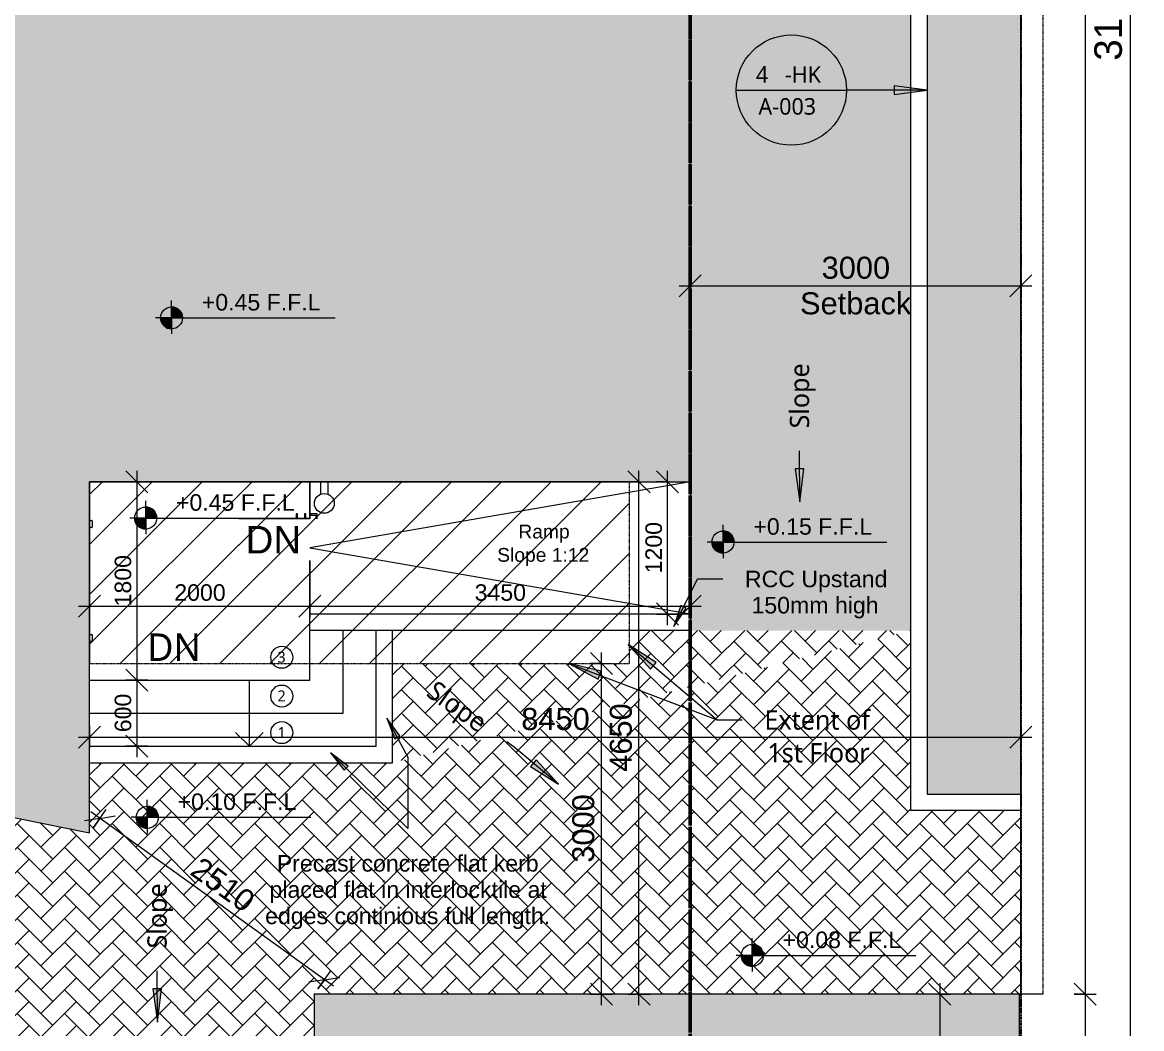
# Model space of a CAD drawing. Header units: millimetres. Extents: x -11775 to 1045055, y -409013 to 338495.
# Drawn here: x -2323 to 7831, y -11991 to -2858 of the extents above; entities that cross this region are included whole.
import ezdxf

# ---------------------------------------------------------------- set-up
doc = ezdxf.new("R2010")
doc.units = ezdxf.units.MM
for name, pattern in [('Dash dot2', [6, 3, -1.5, 0, -1.5]), ('Double dash', [55, 20, -5, 10, -5, 10, -5]), ('Overhead', [3.96875, 2.38125, -1.5875])]:
    doc.linetypes.add(name, pattern=pattern)
for name, color, linetype, lineweight in [('A-ANNO-DIMS', 211, 'Continuous', 9), ('A-ANNO-DIMS-100', 211, 'Continuous', 9), ('A-ANNO-NOTE', 131, 'Continuous', 9), ('A-DETL', 90, 'Continuous', 9), ('A-DETL-GENF', 92, 'Continuous', 9), ('A-DETL-THIN', 151, 'Continuous', 9), ('A-DOOR', 31, 'Continuous', 9), ('A-FLOR', 192, 'Continuous', 9), ('A-FLOR-LEVL', 51, 'Continuous', 9), ('A-FLOR-LEVL-TEXT', 2, 'Continuous', 9), ('A-FLOR-OVHD', 1, 'Overhead', 18), ('A-FLOR-PATT', 8, 'Continuous', 9), ('A-WALL', 113, 'Continuous', 9), ('C-PROP-LINE', 91, 'Double dash', 25), ('E-LITE-EQPM', 33, 'Continuous', 9), ('G-ANNO-TEXT', 231, 'Continuous', 9), ('G-IMPT', 8, 'Continuous', 9), ('S-STRS', 31, 'Continuous', 9), ('S-STRS-ANNO', 31, 'Continuous', 9), ('S-STRS-IDEN', 31, 'Continuous', 9)]:
    doc.layers.add(name, color=color, linetype=linetype, lineweight=lineweight)
doc.styles.add('Arial', font='arial.ttf', dxfattribs={"height": 250})
doc.styles.add('Arial_1', font='arial.ttf', dxfattribs={"height": 150})
doc.styles.add('Arial_2', font='arial.ttf', dxfattribs={"height": 200})
doc.styles.add('Arial_3', font='arial.ttf', dxfattribs={"height": 125})
doc.styles.add('Lucida Sans Unicode', font='l_10646.ttf', dxfattribs={"height": 250})
doc.styles.add('Lucida Sans Unicode_2', font='l_10646.ttf', dxfattribs={"height": 175})
doc.styles.add('Lucida Sans Unicode_3', font='l_10646.ttf', dxfattribs={"height": 150})
doc.styles.add('Lucida Sans Unicode_4', font='l_10646.ttf', dxfattribs={"height": 100})
doc.dimstyles.new('100', dxfattribs={"dimscale": 304.8, "dimtxt": 153.03891, "dimasz": 0.656168, "dimexe": 0.328084, "dimexo": 0.0625, "dimgap": 0.016404, "dimtad": 1, "dimdec": 0, "dimzin": 0, "dimdsep": 46, "dimtxsty": 'Arial_1', "dimblk1": 'OBLIQUE', "dimblk2": 'OBLIQUE', "dimsah": 1, "dimcen": 0.09, "dimdle": 0.328084, "dimazin": 0, "dimtfac": 1, "dimtdec": 4, "dimtix": 1, "dimtmove": 0, "dimatfit": 3, "dimfxl": 0.328084, "dimfxlon": 1, "dimtvp": 1, "dimtolj": 1, "dimtzin": 0, "dimarcsym": 2})
doc.dimstyles.new('Plot-dimension', dxfattribs={"dimscale": 304.8, "dimtxt": 255.06485, "dimasz": 0.656168, "dimexe": 0.328084, "dimexo": 0.0625, "dimgap": 0.016404, "dimtad": 1, "dimlfac": 0.001, "dimrnd": 0.01, "dimzin": 0, "dimdsep": 46, "dimtxsty": 'Arial', "dimblk1": 'OBLIQUE', "dimblk2": 'OBLIQUE', "dimsah": 1, "dimcen": 0.09, "dimdle": 0.328084, "dimazin": 0, "dimtfac": 1, "dimtdec": 4, "dimtix": 1, "dimtmove": 0, "dimatfit": 3, "dimfxl": 0.328084, "dimfxlon": 1, "dimtvp": 1, "dimtolj": 1, "dimtzin": 0, "dimarcsym": 2})
doc.dimstyles.new('Setback-dim', dxfattribs={"dimscale": 304.8, "dimtxt": 204.05188, "dimasz": 0.656168, "dimexe": 0.328084, "dimexo": 0.0625, "dimgap": 0.016404, "dimtad": 1, "dimdec": 0, "dimzin": 0, "dimdsep": 46, "dimtxsty": 'Arial_2', "dimblk1": 'OBLIQUE', "dimblk2": 'OBLIQUE', "dimsah": 1, "dimcen": 0.09, "dimdle": 0.328084, "dimazin": 0, "dimtfac": 1, "dimtdec": 4, "dimtix": 1, "dimtmove": 0, "dimatfit": 3, "dimfxl": 0.328084, "dimfxlon": 1, "dimtvp": 1, "dimtolj": 1, "dimtzin": 0, "dimarcsym": 2})
doc.dimstyles.new('Setingout-dim', dxfattribs={"dimscale": 304.8, "dimtxt": 204.05188, "dimasz": 0.656168, "dimexe": 0.328084, "dimexo": 0.0625, "dimgap": 0.016404, "dimtad": 1, "dimdec": 0, "dimzin": 0, "dimdsep": 46, "dimtxsty": 'Arial_2', "dimblk1": 'OBLIQUE', "dimblk2": 'OBLIQUE', "dimsah": 1, "dimcen": 0.09, "dimdle": 0.328084, "dimazin": 0, "dimtfac": 1, "dimtdec": 4, "dimtix": 1, "dimtmove": 0, "dimatfit": 3, "dimfxl": 0.328084, "dimfxlon": 1, "dimtvp": 1, "dimtolj": 1, "dimtzin": 0, "dimarcsym": 2})
pattern_1 = [(45, (0, 0), (0, 215.5261), [457.2, -152.4]), (135, (107.76, 107.76), (1e-14, 215.5261), [457.2, -152.4])]

# ---------------------------------------------------------------- blocks, each defined once
blk = doc.blocks.new('OUTDOOR WALL MOUNTED LIGHT - tel_dwg-1026400-Settingout Plan')
at = {"layer": 'G-IMPT'}
for p, q in [((381, -7028), (381, -7141)), ((451, -7141), (451, -7028))]:
    blk.add_line(p, q, dxfattribs=at)
blk.add_circle((416, -7224), 90, dxfattribs=at)
blk = doc.blocks.new('OUTDOOR WALL MOUNTED LIGHT - L11 LED OUTDOOR WALL MOUNTED LIGHT IP65_26W-1026409-Settingout Plan')
at = {"layer": 'E-LITE-EQPM'}
for p, q in [((451, -7037), (451, -7037)), ((451, -7037), (451, -7037)), ((160, -7318), (160, -7416)), ((172, -7318), (160, -7318)), ((168, -7416), (179, -7403)), ((172, -7394), (172, -7318)), ((184, -7386), (172, -7394)), ((179, -7403), (197, -7392)), ((197, -7380), (184, -7386)), ((197, -7392), (197, -7380)), ((247, -7318), (235, -7318)), ((235, -7318), (235, -7416)), ((243, -7416), (254, -7403)), ((247, -7394), (247, -7318)), ((259, -7386), (247, -7394)), ((254, -7403), (272, -7392)), ((272, -7380), (259, -7386)), ((272, -7392), (272, -7380)), ((291, -7318), (291, -7330)), ((352, -7318), (291, -7318)), ((291, -7330), (340, -7330)), ((340, -7330), (340, -7416)), ((352, -7416), (352, -7318)), ((160, -7416), (168, -7416)), ((235, -7416), (243, -7416)), ((352, -7416), (340, -7416))]:
    blk.add_line(p, q, dxfattribs=at)
blk.add_blockref('OUTDOOR WALL MOUNTED LIGHT - tel_dwg-1026400-Settingout Plan', (0, 0))
blk = doc.blocks.new('BEL-TD2-external - TD5-1377337-Settingout Plan')
at = {"layer": 'A-DOOR', "lineweight": 18}
for p, q in [((-550, 125), (-550, 145)), ((-545, 150), (-490, 150)), ((-485, 145), (-485, 125)), ((485, 125), (485, 145)), ((490, 150), (545, 150)), ((550, 145), (550, 125))]:
    blk.add_line(p, q, dxfattribs=at)
for centre, start, end in [((-545, 145), 90, 180), ((-490, 145), 0, 90), ((490, 145), 90, 180), ((545, 145), 0, 90)]:
    blk.add_arc(centre, 5, start, end, dxfattribs=at)
at = {"layer": 'A-DOOR'}
for centre, start, end in [((-545, 145), 150, 180), ((-545, 145), 90, 120), ((-490, 145), 60, 90), ((-490, 145), 0, 30), ((490, 145), 150, 180), ((490, 145), 90, 120), ((545, 145), 60, 90), ((545, 145), 0, 30)]:
    blk.add_arc(centre, 5, start, end, dxfattribs=at)
blk = doc.blocks.new('Family - ___-757194-Settingout Plan')
at = {"layer": 'C-PROP-LINE'}
blk.add_line((6736, 12922), (6736, -18078), dxfattribs=at)
blk = doc.blocks.new('125-lvl - BEL-LVL-1026112-Settingout Plan')
at = {"layer": 'A-ANNO-NOTE'}
h = blk.add_hatch(color=256, dxfattribs=at)
edge = h.paths.add_edge_path()
edge.add_line((0, 0), (0, -1))
edge.add_arc((0, 0), 1, 180, 270, ccw=False)
edge.add_line((-1, 0), (0, 0))
h = blk.add_hatch(color=256, dxfattribs=at)
edge = h.paths.add_edge_path()
edge.add_line((0, 0), (0, 1))
edge.add_arc((0, 0), 1, 0, 90, ccw=False)
edge.add_line((1, 0), (0, 0))
for p, q in [((0, 0), (0, 1.58)), ((0, 0), (-1.45, 0)), ((0, 0), (-1, 0)), ((0, 1), (0, 0)), ((0, 0), (2.78, 0)), ((0, 0), (0, -1.46)), ((0, -1), (0, 0)), ((0, 0), (1, 0)), ((2.78, 0), (14.85, 0))]:
    blk.add_line(p, q, dxfattribs=at)
blk.add_circle((0, 0), 1, dxfattribs=at)
for start, end in [(0, 90), (180, 270)]:
    blk.add_arc((0, 0), 1, start, end, dxfattribs=at)
blk = doc.blocks.new('DIMBLOCK9-Settingout Plan')
at = {"layer": 'A-ANNO-DIMS-100', "transparency": 16777216}
for p, q in [((3529, -7028), (3429, -6928)), ((3529, -8328), (3529, -6928)), ((3429, -7028), (3629, -7028)), ((3529, -7028), (3429, -7028)), ((3529, -7028), (3629, -7128)), ((3529, -8228), (3429, -8128)), ((3429, -8228), (3629, -8228)), ((3529, -8228), (3429, -8228)), ((3529, -8228), (3629, -8328))]:
    blk.add_line(p, q, dxfattribs=at)
at = {"layer": 'A-ANNO-DIMS-100', "color": 0, "transparency": 16777216, "insert": (3329, -7859), "char_height": 150, "width": 553.77, "attachment_point": 1, "rotation": 90, "line_spacing_factor": 0.941778, "style": 'Arial_1'}
blk.add_mtext('1200', dxfattribs=at)
blk = doc.blocks.new('_Oblique')
at = {"color": 0, "linetype": 'ByBlock', "lineweight": -2}
blk.add_line((-0.5, -0.5), (0.5, 0.5), dxfattribs=at)
blk = doc.blocks.new('DIMBLOCK10-Settingout Plan')
at = {"layer": 'A-ANNO-DIMS-100', "transparency": 16777216}
for p, q in [((-1714, -8157), (-1614, -8057)), ((-1714, -8057), (-1714, -8257)), ((-1714, -8157), (-1714, -8057)), ((286, -8157), (386, -8057)), ((286, -8057), (286, -8257)), ((286, -8157), (286, -8057)), ((-1814, -8157), (286, -8157)), ((-1714, -8157), (-1814, -8257)), ((286, -8157), (186, -8257))]:
    blk.add_line(p, q, dxfattribs=at)
at = {"layer": 'A-ANNO-DIMS-100', "color": 0, "transparency": 16777216, "insert": (-945, -7958), "char_height": 150, "width": 553.77, "attachment_point": 1, "line_spacing_factor": 0.941778, "style": 'Arial_1'}
blk.add_mtext('2000', dxfattribs=at)
blk = doc.blocks.new('DIMBLOCK11-Settingout Plan')
at = {"layer": 'A-ANNO-DIMS-100', "transparency": 16777216}
for p, q in [((286, -8157), (386, -8057)), ((286, -8057), (286, -8257)), ((286, -8157), (286, -8057)), ((3736, -8157), (3836, -8057)), ((3736, -8057), (3736, -8257)), ((3736, -8157), (3736, -8057)), ((286, -8157), (186, -8257)), ((286, -8157), (3836, -8157)), ((3736, -8157), (3636, -8257))]:
    blk.add_line(p, q, dxfattribs=at)
at = {"layer": 'A-ANNO-DIMS-100', "color": 0, "transparency": 16777216, "insert": (1780, -7958), "char_height": 150, "width": 553.77, "attachment_point": 1, "line_spacing_factor": 0.941778, "style": 'Arial_1'}
blk.add_mtext('3450', dxfattribs=at)
blk = doc.blocks.new('DIMBLOCK14-Settingout Plan')
at = {"layer": 'A-ANNO-DIMS-100', "transparency": 16777216}
for p, q in [((-1286, -7028), (-1386, -6928)), ((-1286, -6928), (-1286, -8828)), ((-1186, -7028), (-1386, -7028)), ((-1286, -7028), (-1186, -7128)), ((-1286, -7028), (-1186, -7028)), ((-1286, -8828), (-1386, -8728)), ((-1186, -8828), (-1386, -8828)), ((-1286, -8828), (-1186, -8928)), ((-1286, -8828), (-1186, -8828))]:
    blk.add_line(p, q, dxfattribs=at)
at = {"layer": 'A-ANNO-DIMS-100', "color": 0, "transparency": 16777216, "insert": (-1486, -8159), "char_height": 150, "width": 553.77, "attachment_point": 1, "rotation": 90, "line_spacing_factor": 0.941778, "style": 'Arial_1'}
blk.add_mtext('1800', dxfattribs=at)
blk = doc.blocks.new('DIMBLOCK15-Settingout Plan')
at = {"layer": 'A-ANNO-DIMS-100', "transparency": 16777216}
for p, q in [((-1286, -8828), (-1386, -8728)), ((-1186, -8828), (-1386, -8828)), ((-1286, -8828), (-1286, -9528)), ((-1286, -8828), (-1186, -8928)), ((-1286, -8828), (-1186, -8828)), ((-1286, -9428), (-1386, -9328)), ((-1186, -9428), (-1386, -9428)), ((-1286, -9428), (-1186, -9528)), ((-1286, -9428), (-1186, -9428))]:
    blk.add_line(p, q, dxfattribs=at)
at = {"layer": 'A-ANNO-DIMS-100', "color": 0, "transparency": 16777216, "insert": (-1486, -9301), "char_height": 150, "width": 415.32, "attachment_point": 1, "rotation": 90, "line_spacing_factor": 0.941778, "style": 'Arial_1'}
blk.add_mtext('600', dxfattribs=at)
blk = doc.blocks.new('SECTION-MARK-SETTING - Name___Area_Vol_Perim-646657-Settingout Plan')
at = {"layer": 'A-ANNO-NOTE'}
blk.add_line((-5, 0), (5, 0), dxfattribs=at)
blk.add_circle((0, 0), 5, dxfattribs=at)
blk = doc.blocks.new('DIMBLOCK24-Settingout Plan')
at = {"layer": 'A-ANNO-DIMS-100', "transparency": 16777216}
for p, q in [((7731, 12922), (7631, 13022)), ((7731, -18178), (7731, 13022)), ((7631, 12922), (7831, 12922)), ((7731, 12922), (7631, 12922)), ((7731, 12922), (7831, 12822)), ((7731, -18078), (7631, -17978)), ((7631, -18078), (7831, -18078)), ((7731, -18078), (7631, -18078)), ((7731, -18078), (7831, -18178))]:
    blk.add_line(p, q, dxfattribs=at)
at = {"layer": 'A-ANNO-DIMS-100', "color": 0, "transparency": 16777216, "insert": (7402, -3206), "char_height": 250, "width": 1506.84, "attachment_point": 1, "rotation": 90, "line_spacing_factor": 0.941778, "style": 'Arial'}
blk.add_mtext('31.00 m', dxfattribs=at)
blk = doc.blocks.new('DIMBLOCK30-Settingout Plan')
at = {"layer": 'A-ANNO-DIMS-100', "transparency": 16777216}
for p, q in [((3736, -5249), (3836, -5149)), ((3736, -5149), (3736, -5349)), ((3736, -5249), (3736, -5149)), ((6736, -5249), (6836, -5149)), ((6736, -5149), (6736, -5349)), ((6736, -5249), (6736, -5149)), ((3636, -5249), (6836, -5249)), ((3736, -5249), (3636, -5349)), ((6736, -5249), (6636, -5349))]:
    blk.add_line(p, q, dxfattribs=at)
at = {"layer": 'A-ANNO-DIMS-100', "color": 0, "transparency": 16777216, "char_height": 200, "attachment_point": 1, "line_spacing_factor": 0.941778, "style": 'Arial_2'}
for s, insert, width in [('3000', (4928, -4985), 738.35), ('Setback', (4732, -5308), 1209.24)]:
    blk.add_mtext(s, dxfattribs=dict(at, insert=insert, width=width))
blk = doc.blocks.new('DIMBLOCK31-Settingout Plan')
at = {"layer": 'A-ANNO-DIMS-100', "transparency": 16777216}
for p, q in [((2930, -8678), (2830, -8578)), ((2930, -11778), (2930, -8578)), ((2830, -8678), (3030, -8678)), ((2930, -8678), (2830, -8678)), ((2930, -8678), (3030, -8778)), ((2930, -11678), (2830, -11578)), ((2830, -11678), (3030, -11678)), ((2930, -11678), (2830, -11678)), ((2930, -11678), (3030, -11778))]:
    blk.add_line(p, q, dxfattribs=at)
at = {"layer": 'A-ANNO-DIMS-100', "color": 0, "transparency": 16777216, "insert": (2665, -10485), "char_height": 200, "width": 738.35, "attachment_point": 1, "rotation": 90, "line_spacing_factor": 0.941778, "style": 'Arial_2'}
blk.add_mtext('3000', dxfattribs=at)
blk = doc.blocks.new('DIMBLOCK32-Settingout Plan')
at = {"layer": 'A-ANNO-DIMS-100', "transparency": 16777216}
for p, q in [((498, -11607), (-1702, -10025)), ((-1679, -10165), (-1563, -10002)), ((-1621, -10084), (-1760, -10106)), ((-1621, -10084), (-1679, -10165)), ((-1621, -10084), (-1481, -10061)), ((358, -11630), (475, -11467)), ((417, -11549), (277, -11571)), ((417, -11549), (358, -11630)), ((417, -11549), (556, -11526))]:
    blk.add_line(p, q, dxfattribs=at)
at = {"layer": 'A-ANNO-DIMS-100', "color": 0, "transparency": 16777216, "insert": (-697, -10422), "char_height": 200, "width": 738.35, "attachment_point": 1, "rotation": 324.2825, "line_spacing_factor": 0.941778, "style": 'Arial_2'}
blk.add_mtext('2510', dxfattribs=at)
blk = doc.blocks.new('DIMBLOCK33-Settingout Plan')
at = {"layer": 'A-ANNO-DIMS-100', "transparency": 16777216}
for p, q in [((5999, -11678), (5899, -11578)), ((5999, -11578), (5999, -18178)), ((6099, -11678), (5899, -11678)), ((5999, -11678), (6099, -11778)), ((5999, -11678), (6099, -11678)), ((5999, -18078), (5899, -17978)), ((6099, -18078), (5899, -18078)), ((5999, -18078), (6099, -18178)), ((5999, -18078), (6099, -18078))]:
    blk.add_line(p, q, dxfattribs=at)
at = {"layer": 'A-ANNO-DIMS-100', "color": 0, "transparency": 16777216, "insert": (5734, -15185), "char_height": 200, "width": 738.35, "attachment_point": 1, "rotation": 90, "line_spacing_factor": 0.941778, "style": 'Arial_2'}
blk.add_mtext('6400', dxfattribs=at)
blk = doc.blocks.new('DIMBLOCK42-Settingout Plan')
at = {"layer": 'A-ANNO-DIMS-100', "transparency": 16777216}
for p, q in [((7319, 12922), (7219, 13022)), ((7319, 13022), (7319, -11678)), ((7219, 12922), (7419, 12922)), ((7319, 12922), (7219, 12922)), ((7319, 12922), (7419, 12822)), ((7319, -11678), (7219, -11578)), ((7219, -11678), (7419, -11678)), ((7319, -11678), (7219, -11678)), ((7319, -11678), (7419, -11778))]:
    blk.add_line(p, q, dxfattribs=at)
at = {"layer": 'A-ANNO-DIMS-100', "color": 0, "transparency": 16777216, "insert": (7055, 238), "char_height": 200, "width": 922.94, "attachment_point": 1, "rotation": 90, "line_spacing_factor": 0.941778, "style": 'Arial_2'}
blk.add_mtext('24600', dxfattribs=at)
blk = doc.blocks.new('DIMBLOCK43-Settingout Plan')
at = {"layer": 'A-ANNO-DIMS-100', "transparency": 16777216}
for p, q in [((7319, -11678), (7219, -11578)), ((7219, -11678), (7419, -11678)), ((7319, -11678), (7219, -11678)), ((7319, -11678), (7319, -18178)), ((7319, -11678), (7419, -11778)), ((7319, -18078), (7219, -17978)), ((7219, -18078), (7419, -18078)), ((7319, -18078), (7219, -18078)), ((7319, -18078), (7419, -18178))]:
    blk.add_line(p, q, dxfattribs=at)
at = {"layer": 'A-ANNO-DIMS-100', "color": 0, "transparency": 16777216, "insert": (7055, -15185), "char_height": 200, "width": 738.35, "attachment_point": 1, "rotation": 90, "line_spacing_factor": 0.941778, "style": 'Arial_2'}
blk.add_mtext('6400', dxfattribs=at)
blk = doc.blocks.new('DIMBLOCK47-Settingout Plan')
at = {"layer": 'A-ANNO-DIMS-100', "transparency": 16777216}
for p, q in [((-1714, -9346), (-1614, -9246)), ((-1714, -9246), (-1714, -9446)), ((-1714, -9346), (-1714, -9246)), ((6736, -9346), (6836, -9246)), ((6736, -9246), (6736, -9446)), ((6736, -9346), (6736, -9246)), ((-1814, -9346), (6836, -9346)), ((-1714, -9346), (-1814, -9446)), ((6736, -9346), (6636, -9446))]:
    blk.add_line(p, q, dxfattribs=at)
at = {"layer": 'A-ANNO-DIMS-100', "color": 0, "transparency": 16777216, "insert": (2203, -9081), "char_height": 200, "width": 738.35, "attachment_point": 1, "line_spacing_factor": 0.941778, "style": 'Arial_2'}
blk.add_mtext('8450', dxfattribs=at)
blk = doc.blocks.new('DIMBLOCK48-Settingout Plan')
at = {"layer": 'A-ANNO-DIMS-100', "transparency": 16777216}
for p, q in [((3271, -7028), (3171, -6928)), ((3271, -11778), (3271, -6928)), ((3171, -7028), (3371, -7028)), ((3271, -7028), (3171, -7028)), ((3271, -7028), (3371, -7128)), ((3271, -11678), (3171, -11578)), ((3171, -11678), (3371, -11678)), ((3271, -11678), (3171, -11678)), ((3271, -11678), (3371, -11778))]:
    blk.add_line(p, q, dxfattribs=at)
at = {"layer": 'A-ANNO-DIMS-100', "color": 0, "transparency": 16777216, "insert": (3006, -9660), "char_height": 200, "width": 738.35, "attachment_point": 1, "rotation": 90, "line_spacing_factor": 0.941778, "style": 'Arial_2'}
blk.add_mtext('4650', dxfattribs=at)
blk = doc.blocks.new('step-numbering - External finishes-tag-1023582-Settingout Plan')
at = {"layer": 'A-ANNO-NOTE'}
blk.add_circle((0, 0), 1, dxfattribs=at)

msp = doc.modelspace()

# ---------------------------------------------------------------- hatches: boundary and pattern name
at = {"layer": 'A-ANNO-NOTE'}
msp.add_hatch(color=256, dxfattribs=at).paths.add_polyline_path([(5886.208, -3472.46), (5586.208, -3432.964), (5586.208, -3511.955)])
at = {"layer": 'A-DETL-GENF'}
for points in [[(-7238.853, -11212.83), (-7038.853, -11212.83), (-7038.853, -10212.83), (-6038.853, -10012.83), (-2713.853, -10012.83), (-1713.853, -10212.83), (-1713.853, -7027.83), (3736.147, -7027.83), (3736.147, -2162.83), (3786.147, -2162.83), (3786.147, -1562.83), (3736.147, -1562.83), (3736.147, 1322.17), (3786.147, 1322.17), (3786.147, 1921.894), (3736.147, 1921.619), (3736.147, 5022.17), (-2788.853, 5022.17), (-2788.853, 7137.17), (-3788.853, 7137.17), (-3788.853, 7037.17), (-6238.853, 7037.17), (-6238.853, 7137.17), (-7238.853, 7137.17), (-7238.853, -10958.112)], [(4828.583, -18077.829), (6723.647, -18077.829), (6723.647, -11677.869), (323.649, -11677.869), (323.649, -12977.849), (273.649, -12977.849), (273.649, -13677.849), (323.649, -13677.849), (323.649, -16077.849), (273.649, -16077.849), (273.649, -16777.849), (323.649, -16777.849), (323.649, -18077.829), (3570.316, -18077.829)]]:
    msp.add_hatch(color=9, dxfattribs=at).paths.add_polyline_path(points)
at = {"layer": 'A-FLOR-PATT'}
h = msp.add_hatch(dxfattribs=at)
h.set_pattern_fill('FP_3', color=256, style=0, pattern_type=2)
h.set_pattern_definition([(0, (0, 0), (812.8, 203.2), [33.528, -576.072, 33.528, -576.072, -3251.2]), (0, (0, 0), (812.8, 203.2), [-1219.2, 33.528, -1185.672, 33.528, -576.072, -1422.4]), (0, (0, 0), (812.8, 203.2), [-3048, 33.528, -372.872, 33.528, -982.472]), (120, (304.8, 101.6), (-582.3764, 602.3054), [33.528, -576.072, 33.528, -576.072, -3251.2]), (120, (304.8, 101.6), (-582.3764, 602.3054), [-1219.2, 33.528, -1185.672, 33.528, -576.072, -1422.4]), (120, (304.8, 101.6), (-582.3764, 602.3054), [-3048, 33.528, -372.872, 33.528, -982.472]), (240, (406.4, 508), (-230.4236, -805.5054), [33.528, -576.072, 33.528, -576.072, -3251.2]), (240, (406.4, 508), (-230.4236, -805.5054), [-1219.2, 33.528, -1185.672, 33.528, -576.072, -1422.4]), (240, (406.4, 508), (-230.4236, -805.5054), [-3048, 33.528, -372.872, 33.528, -982.472])])
h.paths.add_polyline_path([(-7038.853, -16577.829), (-2826.351, -16577.829), (-2826.351, -11212.83), (-7038.853, -11212.83), (-7038.853, -11807.682)])
h.paths.add_polyline_path([(6723.647, -9862.83), (6736.147, -9862.83), (6736.147, 12922.171), (-4138.853, 12922.163), (-4138.853, 9972.171), (5886.147, 9972.171), (5886.147, -9862.83), (6523.647, -9862.83)])
h = msp.add_hatch(dxfattribs=at)
h.set_pattern_fill('FP_1', color=256, style=0, pattern_type=2)
h.set_pattern_definition(pattern_1)
h.paths.add_polyline_path([(3807.2, -8377.83), (5736.147, -8377.83), (5736.147, 9822.171), (-5221.853, 9822.171), (-5221.853, 9820.571), (-6090.853, 9820.571), (-6090.853, 9822.171), (-6116.853, 9822.171), (-6116.853, 9820.571), (-6985.853, 9820.571), (-6985.853, 9822.171), (-7038.853, 9822.171), (-7038.853, 7137.17), (-6238.853, 7137.17), (-6238.853, 7037.17), (-3788.853, 7037.17), (-3788.853, 7137.17), (-2788.853, 7137.17), (-2788.853, 6496.82), (-2779.328, 6496.82), (-2779.328, 6462.17), (-2659.303, 6462.17), (-2659.303, 6439.67), (-2639.095, 6439.67), (-2637.572, 6451.233), (-2631.546, 6465.782), (-2621.959, 6478.276), (-2606.29, 6489.178), (-2593.273, 6494.106), (-2579.303, 6495.945), (-2524.891, 6495.945), (-2460.128, 6539.175), (-2391.393, 6570.222), (-2325.839, 6588.774), (-2252.484, 6597.264), (-2178.716, 6593.916), (-2106.431, 6578.817), (-2037.491, 6552.355), (-1973.668, 6515.211), (-1916.605, 6468.341), (-1867.77, 6412.95), (-1828.419, 6350.464), (-1799.565, 6282.49), (-1781.95, 6210.777), (-1776.028, 6137.17), (-1781.95, 6063.563), (-1799.565, 5991.85), (-1828.419, 5923.876), (-1872.273, 5856.282), (-1916.605, 5805.999), (-1973.668, 5759.128), (-2037.491, 5721.984), (-2106.431, 5695.522), (-2183.679, 5680.198), (-2252.484, 5677.076), (-2325.839, 5685.566), (-2401.853, 5707.988), (-2463.818, 5736.886), (-2524.891, 5778.395), (-2579.303, 5778.395), (-2594.916, 5780.45), (-2611.053, 5787.695), (-2621.959, 5796.064), (-2632.861, 5811.732), (-2637.789, 5824.75), (-2639.628, 5834.67), (-2659.303, 5834.67), (-2659.303, 5812.17), (-2779.328, 5812.17), (-2779.328, 5777.52), (-2788.853, 5777.52), (-2788.853, 5022.17), (486.147, 5022.17), (486.147, 6022.17), (3186.147, 6022.17), (3186.147, 5022.17), (3736.147, 5022.17), (3736.147, 1922.17), (3786.147, 1921.619), (3786.147, 1322.17), (3736.147, 1322.17), (3736.147, -177.83), (4936.147, -177.83), (4936.147, -2162.83), (3736.147, -2162.83), (3736.147, -8377.83)])
h.paths.add_polyline_path([(-2243.034, 5683.193), (-2183.064, 5688.399), (-2183.679, 5691.885), (-2133.651, 5700.707), (-2132.548, 5696.801), (-2091.887, 5706.949), (-2024.312, 5735.727), (-1960.574, 5776.535), (-1905.561, 5826.403), (-1909.791, 5829.952), (-1877.137, 5868.868), (-1873.916, 5866.165), (-1857.65, 5886.8), (-1821.323, 5953.193), (-1796.529, 6024.699), (-1783.958, 6099.329), (-1783.958, 6111.77), (-1788.728, 6111.77), (-1788.728, 6162.57), (-1783.958, 6162.57), (-1783.958, 6175.011), (-1796.529, 6249.641), (-1821.323, 6321.146), (-1857.65, 6387.54), (-1873.918, 6408.174), (-1877.137, 6405.472), (-1909.791, 6444.387), (-1906.148, 6448.469), (-1960.574, 6497.805), (-2024.312, 6538.612), (-2093.942, 6568.266), (-2132.945, 6577.634), (-2133.651, 6573.633), (-2183.679, 6582.454), (-2183.679, 6587.054), (-2243.034, 6591.147), (-2318.352, 6583.738), (-2396.893, 6561.387), (-2463.818, 6529.73), (-2522.646, 6489.595), (-2579.303, 6489.595), (-2594.916, 6487.075), (-2609.465, 6479.927), (-2617.469, 6473.786), (-2626.047, 6462.607), (-2631.546, 6448.776), (-2632.745, 6439.67), (-2547.553, 6439.67), (-2547.553, 6420.62), (-2553.903, 6420.62), (-2553.903, 6381.645), (-2547.553, 6381.645), (-2547.553, 6375.295), (-2553.903, 6375.295), (-2553.903, 5899.045), (-2547.553, 5899.045), (-2547.553, 5892.695), (-2553.903, 5892.695), (-2553.903, 5853.72), (-2547.553, 5853.72), (-2547.553, 5834.67), (-2632.745, 5834.67), (-2630.758, 5823.107), (-2623.61, 5808.557), (-2617.469, 5800.554), (-2602.563, 5790.432), (-2593.273, 5786.584), (-2579.303, 5784.745), (-2522.646, 5784.745), (-2460.128, 5742.093), (-2391.393, 5710.419), (-2318.352, 5690.602), (-2252.484, 5684.123)])
h.paths.add_polyline_path([(-2381.969, 5707.988), (-2428.719, 5727.832), (-2426.192, 5733.787), (-2379.441, 5713.942), (-2380.937, 5710.419)])
h.paths.add_polyline_path([(-2659.303, 5853.72), (-2637.572, 5854.333), (-2631.439, 5869.022), (-2621.959, 5881.376), (-2606.29, 5892.278), (-2604.703, 5892.936), (-2604.703, 6381.404), (-2609.605, 6383.484), (-2621.959, 6392.964), (-2631.546, 6405.457), (-2637.653, 6420.62), (-2659.303, 6420.62), (-2659.303, 5984.502)])
h.paths.add_polyline_path([(-2604.703, 5853.72), (-2604.703, 5886.121), (-2609.465, 5883.027), (-2617.469, 5876.886), (-2626.047, 5865.707), (-2631.012, 5853.72), (-2606.29, 5853.72)])
h.paths.add_polyline_path([(-2604.703, 6388.219), (-2604.703, 6420.62), (-2630.758, 6420.007), (-2623.61, 6405.457), (-2617.469, 6397.454), (-2606.29, 6388.876)])
h.paths.add_polyline_path([(-2426.192, 6540.553), (-2428.719, 6546.508), (-2381.969, 6566.352), (-2379.441, 6560.397), (-2406.454, 6548.931)])
h = msp.add_hatch(dxfattribs=at)
h.set_pattern_fill('FP_1', color=256, style=0, pattern_type=2)
h.set_pattern_definition(pattern_1)
h.paths.add_polyline_path([(323.649, -17877.829), (323.649, -16777.849), (273.649, -16777.849), (273.649, -12977.849), (323.649, -12977.849), (323.649, -11677.869), (6736.147, -11677.869), (6736.147, -10012.83), (5736.147, -10012.83), (5736.147, -8377.83), (1035.647, -9578.114), (-1713.853, -9578.114), (-1713.853, -10212.83), (-2713.853, -10012.83), (-6038.853, -10012.83), (-7038.853, -10212.83), (-7038.853, -11062.83), (-2676.351, -11062.83), (-2676.351, -16727.829), (-6838.853, -16727.829), (-6838.853, -16827.83), (-6738.853, -16827.83), (-6738.853, -17627.83), (-6838.853, -17627.83), (-6838.853, -17777.829), (-3438.853, -17777.829), (-3438.853, -17877.829), (-204.486, -17877.829)])
h.paths.add_polyline_path([(-6741.853, -17624.83), (-6743.008, -16830.83), (-6838.853, -16830.83), (-6838.853, -16832.805), (-6743.008, -16832.805), (-6743.008, -17624.83)])
h = msp.add_hatch(dxfattribs=at)
h.set_pattern_fill('FP_2', color=256, style=0, pattern_type=2)
h.set_pattern_definition([(44.905, (38.61, -151.2), (0.0018, 213.8626), [456.219, -152.073]), (135.321, (146.32, -43.85), (0.0004, 213.8629), [454.431, -151.477])])
h.paths.add_polyline_path([(1035.647, -9578.114), (5736.147, -8377.83), (3186.147, -8377.83), (3186.147, -8677.83), (1035.647, -8677.83), (1035.647, -9353.588)])
at = {"layer": 'G-ANNO-TEXT'}
for points in [[(4731.059, -7211.218), (4767.84, -6910.873), (4688.852, -6911.587)], [(3585.769, -8340.541), (3699.166, -8173.705), (3652.122, -8150.041)], [(3171.952, -8504.912), (3375.394, -8728.901), (3426.435, -8668.614)], [(2634.25, -8675.989), (2900.452, -8819.85), (2928.616, -8746.05)], [(982.364, -9171.933), (1054.637, -9360.268), (1100.919, -9335.145)], [(470.902, -9488.208), (595.733, -9646.67), (632.493, -9608.962)], [(2541.813, -9773.632), (2337.457, -9550.476), (2286.663, -9610.971)], [(-1097.535, -11931.121), (-1060.755, -11630.776), (-1139.743, -11631.49)]]:
    msp.add_hatch(color=7, dxfattribs=at).paths.add_polyline_path(points)

# ---------------------------------------------------------------- linework, layer by layer
at = {"layer": 'A-ANNO-NOTE'}
for p, q in [((5886.208, -3472.46), (5586.208, -3432.964)), ((5586.208, -3432.964), (5586.208, -3511.955)), ((5886.208, -3472.46), (5153.344, -3472.46)), ((5586.208, -3511.955), (5886.208, -3472.46))]:
    msp.add_line(p, q, dxfattribs=at)
at = {"layer": 'A-DETL', "linetype": 'Dash dot2', "lineweight": 50}
msp.add_line((3736.147, -15077.829), (3736.147, 9922.171), dxfattribs=at)
at = {"layer": 'A-DETL-THIN'}
for p, q in [((3736.147, -7027.83), (3736.147, -2162.83)), ((-1713.853, -8677.83), (-1713.853, -7027.83)), ((-1713.853, -7027.83), (3186.147, -7027.83)), ((-1713.853, -7027.83), (-1713.853, -8677.83)), ((3186.147, -7027.83), (-1713.853, -7027.83)), ((3186.147, -7027.83), (3736.147, -7027.83)), ((-1713.853, -10212.83), (-1713.853, -8677.83)), ((-2713.853, -10012.83), (-1713.853, -10212.83)), ((6723.647, -11677.869), (323.649, -11677.869)), ((323.649, -11677.869), (323.649, -12977.849)), ((6723.647, -18077.829), (6723.647, -11677.869))]:
    msp.add_line(p, q, dxfattribs=at)
at = {"layer": 'A-FLOR'}
for p, q in [((1035.647, -9578.114), (1035.647, -8377.83)), ((-1713.853, -9578.114), (1035.647, -9578.114)), ((6736.147, -11677.869), (6723.647, -11677.869))]:
    msp.add_line(p, q, dxfattribs=at)
at = {"layer": 'A-FLOR-LEVL'}
for p, q in [((286.147, -7027.83), (286.147, -8227.83)), ((3736.147, -7027.83), (3736.147, -8227.83))]:
    msp.add_line(p, q, dxfattribs=at)
at = {"layer": 'A-FLOR-OVHD'}
for p, q in [((6936.147, 13122.171), (6936.147, -11677.869)), ((3186.147, -8677.83), (3186.147, -7027.83)), ((-1713.853, -8677.83), (3186.147, -8677.83))]:
    msp.add_line(p, q, dxfattribs=at)
at = {"layer": 'A-WALL'}
for p, q in [((6736.147, -11677.869), (6736.147, 12922.171)), ((5886.147, 9972.171), (5886.147, -9862.83)), ((5736.147, -10012.83), (5736.147, 9822.171)), ((286.147, -8227.83), (3736.147, -8227.83)), ((286.147, -8377.83), (286.147, -8227.83)), ((3736.147, -8227.83), (3736.147, -8377.83)), ((3736.147, -8377.83), (286.147, -8377.83)), ((5886.147, -9862.83), (6736.147, -9862.83)), ((6736.147, -10012.83), (5736.147, -10012.83)), ((6936.147, -11677.869), (6736.147, -11677.869))]:
    msp.add_line(p, q, dxfattribs=at)
at = {"layer": 'G-ANNO-TEXT', "color": 7}
for p, q in [((4731.059, -7211.218), (4726.858, -6746.771)), ((4767.84, -6910.873), (4688.852, -6911.587)), ((4688.852, -6911.587), (4731.059, -7211.218)), ((4731.059, -7211.218), (4767.84, -6910.873)), ((3585.769, -8340.541), (3802.333, -7910.021)), ((3802.333, -7910.021), (4018.897, -7910.021)), ((4018.897, -7910.021), (4032.127, -7910.021)), ((3652.122, -8150.041), (3585.769, -8340.541)), ((3585.769, -8340.541), (3699.166, -8173.705)), ((3699.166, -8173.705), (3652.122, -8150.041)), ((3171.952, -8504.912), (3375.394, -8728.901)), ((3426.435, -8668.614), (3171.952, -8504.912)), ((3171.952, -8504.912), (3981.123, -9189.979)), ((2634.25, -8675.989), (2900.452, -8819.85)), ((2928.616, -8746.05), (2634.25, -8675.989)), ((2634.25, -8675.989), (3981.123, -9189.979)), ((3375.394, -8728.901), (3426.435, -8668.614)), ((2900.452, -8819.85), (2928.616, -8746.05)), ((982.364, -9171.933), (1054.637, -9360.268)), ((1100.919, -9335.145), (982.364, -9171.933)), ((982.364, -9171.933), (1174.844, -9526.525)), ((3981.123, -9189.979), (4206.018, -9189.979)), ((1054.637, -9360.268), (1100.919, -9335.145)), ((2139.282, -9435.652), (2073.399, -9388.401)), ((2541.813, -9773.632), (2139.282, -9435.652)), ((470.902, -9488.208), (595.733, -9646.67)), ((632.493, -9608.962), (470.902, -9488.208)), ((470.902, -9488.208), (1174.844, -10174.438)), ((1174.844, -9526.525), (1174.844, -10174.438)), ((595.733, -9646.67), (632.493, -9608.962)), ((2337.457, -9550.476), (2286.663, -9610.971)), ((2286.663, -9610.971), (2541.813, -9773.632)), ((2541.813, -9773.632), (2337.457, -9550.476)), ((-1097.535, -11931.121), (-1101.737, -11466.674)), ((-1060.755, -11630.776), (-1139.743, -11631.49)), ((-1139.743, -11631.49), (-1097.535, -11931.121)), ((-1097.535, -11931.121), (-1060.755, -11630.776))]:
    msp.add_line(p, q, dxfattribs=at)
at = {"layer": 'S-STRS'}
for p, q in [((286.147, -8227.83), (286.147, -7027.83)), ((286.147, -8677.83), (286.147, -8377.83)), ((586.147, -8677.83), (586.147, -8377.83)), ((886.147, -8677.83), (886.147, -8377.83)), ((286.147, -8828.114), (286.147, -8677.83)), ((586.147, -9128.114), (586.147, -8677.83)), ((886.147, -9428.114), (886.147, -8677.83)), ((-1713.853, -8828.114), (286.147, -8828.114)), ((-1713.853, -9128.114), (586.147, -9128.114)), ((-1713.853, -9428.114), (886.147, -9428.114))]:
    msp.add_line(p, q, dxfattribs=at)
at = {"layer": 'S-STRS-ANNO'}
for p, q in [((-263.851, -9128.114), (-263.851, -8828.114)), ((-263.851, -9428.114), (-263.851, -9128.114)), ((-263.851, -9428.114), (-388.851, -9303.114)), ((-263.851, -9428.114), (-138.851, -9303.114))]:
    msp.add_line(p, q, dxfattribs=at)

# ---------------------------------------------------------------- block references
at = {"layer": 'A-ANNO-NOTE', "xscale": 100, "yscale": 100, "zscale": 100}
for name, p in [('SECTION-MARK-SETTING - Name___Area_Vol_Perim-646657-Settingout Plan', (4653.344, -3472.46)), ('125-lvl - BEL-LVL-1026112-Settingout Plan', (-970.241, -5539.982)), ('125-lvl - BEL-LVL-1026112-Settingout Plan', (4034.197, -7575.282)), ('step-numbering - External finishes-tag-1023582-Settingout Plan', (30.452, -8620.928)), ('step-numbering - External finishes-tag-1023582-Settingout Plan', (30.452, -8973.325)), ('step-numbering - External finishes-tag-1023582-Settingout Plan', (30.452, -9304.532)), ('125-lvl - BEL-LVL-1026112-Settingout Plan', (-1189.937, -10073.425)), ('125-lvl - BEL-LVL-1026112-Settingout Plan', (4298.726, -11326.904))]:
    msp.add_blockref(name, p, dxfattribs=at)
at = {"layer": 'A-DOOR', "rotation": 269.9999999999999}
msp.add_blockref('BEL-TD2-external - TD5-1377337-Settingout Plan', (-1838.853, -7928.114), dxfattribs=at)
at = {"layer": 'E-LITE-EQPM'}
msp.add_blockref('OUTDOOR WALL MOUNTED LIGHT - L11 LED OUTDOOR WALL MOUNTED LIGHT IP65_26W-1026409-Settingout Plan', (0, 0), dxfattribs=at)

# ---------------------------------------------------------------- texts
at = {"layer": 'A-ANNO-NOTE', "attachment_point": 1}
for s, insert, char_height, width, style in [('4', (4331.823, -3256.245), 150, 160.3375, 'Lucida Sans Unicode_3'), ('-HK', (4593.76, -3256.245), 150, 513.08, 'Lucida Sans Unicode_3'), ('A-003', (4354.981, -3545.558), 150, 809.70437, 'Lucida Sans Unicode_3'), ('+0.45 F.F.L', (-695.482, -5323.113), 150, 1338.81813, 'Arial_1'), ('+0.45 F.F.L', (-929.687, -7140.646), 150, 1338.81813, 'Arial_1'), ('+0.15 F.F.L', (4308.955, -7358.413), 150, 1338.81813, 'Arial_1'), ('3', (-8.819, -8569.506), 100, 104.21937, 'Lucida Sans Unicode_4'), ('2', (-8.819, -8921.903), 100, 104.21937, 'Lucida Sans Unicode_4'), ('1', (-8.819, -9253.11), 100, 104.21937, 'Lucida Sans Unicode_4'), ('+0.10 F.F.L', (-915.179, -9856.556), 150, 1338.81813, 'Arial_1'), ('+0.08 F.F.L', (4573.485, -11110.035), 150, 1338.81813, 'Arial_1')]:
    msp.add_mtext(s, dxfattribs=dict(at, insert=insert, char_height=char_height, width=width, style=style))
at = {"layer": 'G-ANNO-TEXT', "color": 7, "char_height": 175, "width": 785.65375, "attachment_point": 1, "style": 'Lucida Sans Unicode_2'}
for insert, rotation in [((4639.358, -6543.571), 90), ((1433.573, -8821.841), 324.3519432), ((-1189.237, -11263.474), 90)]:
    msp.add_mtext('Slope', dxfattribs=dict(at, insert=insert, rotation=rotation))
at = {"layer": 'G-ANNO-TEXT', "color": 7, "attachment_point": 1}
for s, insert, char_height, width, style in [('Ramp ', (2176.422, -7417.178), 125, 641.35, 'Arial_3'), ('Slope 1:12', (1984.599, -7628.844), 125, 1042.19375, 'Arial_3'), ('RCC Upstand ', (4232.127, -7835.021), 150, 1579.32437, 'Arial_1'), ('150mm high', (4291.658, -8073.146), 150, 1418.98688, 'Arial_1'), ('Extent of ', (4409.218, -9102.479), 175, 1314.7675, 'Lucida Sans Unicode_2'), ('1st Floor', (4435.677, -9400.135), 175, 1282.7, 'Lucida Sans Unicode_2'), ('Precast concrete flat kerb ', (-15.104, -10416.261), 150, 2950.21, 'Arial_1'), ('placed flat in interlocktile at ', (-81.25, -10654.386), 150, 3110.5475, 'Arial_1'), ('edges continious full length.', (-120.937, -10892.511), 150, 3134.59812, 'Arial_1')]:
    msp.add_mtext(s, dxfattribs=dict(at, insert=insert, char_height=char_height, width=width, style=style))
at = {"layer": 'S-STRS-IDEN', "insert": (-1189.807, -8404.64), "char_height": 250, "width": 617.63695, "attachment_point": 1, "line_spacing_factor": 1.002394, "style": 'Lucida Sans Unicode'}
msp.add_mtext('DN', dxfattribs=at)

# ---------------------------------------------------------------- dimensions: what is measured, and where the dimension line sits
at = {"layer": 'A-ANNO-DIMS'}
for base, p1, p2, angle, dimstyle, override, picture, middle in [((7319.196, -11677.869), (7219.196, 12922.171), (7219.196, -11677.869), 90, 'Setingout-dim', {"dimpost": '<>', "dimfxl": 24600.040043}, 'DIMBLOCK42-Settingout Plan', (7212.081, 622.151)), ((7731.122, 12922.171), (7631.122, -18077.829), (7631.122, 12922.171), 90, 'Plot-dimension', {"dimpost": '<> m', "dimfxl": 31000.00075}, 'DIMBLOCK24-Settingout Plan', (7598.394, -2577.829)), ((-1286.44, -8828.114), (-1186.44, -7027.83), (-1186.44, -8828.114), 90, '100', {"dimpost": '<>', "dimfxl": 1800.283693}, 'DIMBLOCK14-Settingout Plan', (-1368.026, -7927.972)), ((3271.03, -7027.83), (3171.03, -11677.869), (3171.03, -7027.83), 90, 'Setingout-dim', {"dimpost": '<>', "dimfxl": 4650.038621}, 'DIMBLOCK48-Settingout Plan', (3163.916, -9352.849)), ((3528.508, -7027.83), (3428.508, -8227.83), (3428.508, -7027.83), 90, '100', {"dimpost": '<>', "dimfxl": 1200}, 'DIMBLOCK9-Settingout Plan', (3446.922, -7627.83)), ((2929.677, -8677.83), (2829.677, -11677.869), (2829.677, -8677.83), 90, 'Setingout-dim', {"dimpost": '<>', "dimfxl": 3000.038621}, 'DIMBLOCK31-Settingout Plan', (2822.494, -10177.849)), ((-1286.44, -9428.114), (-1186.44, -8828.114), (-1186.44, -9428.114), 90, '100', {"dimpost": '<>', "dimfxl": 600}, 'DIMBLOCK15-Settingout Plan', (-1368.026, -9128.114)), ((-1620.89, -10083.543), (358.232, -11629.772), (-1679.269, -10164.733), 324.2824785, 'Setingout-dim', {"dimpost": '<>', "dimfxl": 2509.532075}, 'DIMBLOCK32-Settingout Plan', (-539.607, -10729.095)), ((5998.629, -18077.829), (6098.629, -11677.869), (6098.629, -18077.829), 90, 'Setingout-dim', {"dimpost": '<>', "dimfxl": 6399.960706}, 'DIMBLOCK33-Settingout Plan', (5891.515, -14877.849)), ((7319.196, -18077.829), (7219.196, -11677.869), (7219.196, -18077.829), 90, 'Setingout-dim', {"dimpost": '<>', "dimfxl": 6399.960706}, 'DIMBLOCK43-Settingout Plan', (7212.081, -14877.849))]:
    dim = msp.add_linear_dim(base=base, p1=p1, p2=p2, angle=angle, dimstyle=dimstyle, override=override, dxfattribs=at)
    dim.commit()
    dim.dimension.update_dxf_attribs({"geometry": picture, "text_midpoint": middle})
dim = msp.add_linear_dim(base=(6736.147, -5249.189), p1=(3736.147, -5149.189), p2=(6736.147, -5149.189), text='<>\\XSetback', dimstyle='Setback-dim', override={"dimpost": '<>', "dimfxl": 3000}, dxfattribs=at)
dim.commit()
dim.dimension.update_dxf_attribs({"geometry": 'DIMBLOCK30-Settingout Plan', "text_midpoint": (5236.147, -5249.189)})
for base, p1, p2, dimstyle, override, picture, middle in [((286.147, -8157.429), (-1713.853, -8057.429), (286.147, -8057.429), '100', {"dimpost": '<>', "dimfxl": 2000}, 'DIMBLOCK10-Settingout Plan', (-713.853, -8075.843)), ((3736.147, -8157.429), (286.147, -8057.429), (3736.147, -8057.429), '100', {"dimpost": '<>', "dimfxl": 3449.999766}, 'DIMBLOCK11-Settingout Plan', (2011.147, -8075.792)), ((6736.147, -9345.847), (-1713.853, -9245.847), (6736.147, -9245.847), 'Setingout-dim', {"dimpost": '<>', "dimfxl": 8449.999766}, 'DIMBLOCK47-Settingout Plan', (2511.147, -9238.733))]:
    dim = msp.add_linear_dim(base=base, p1=p1, p2=p2, dimstyle=dimstyle, override=override, dxfattribs=at)
    dim.commit()
    dim.dimension.update_dxf_attribs({"geometry": picture, "text_midpoint": middle})

# ---------------------------------------------------------------- next in the draw order: texts
at = {"layer": 'A-FLOR-LEVL-TEXT', "insert": (-298.346, -7428.727), "char_height": 250, "width": 602.73786, "attachment_point": 1, "line_spacing_factor": 0.941778, "style": 'Arial', "bg_fill": 3, "box_fill_scale": 1.25, "bg_fill_color": 256, "bg_fill_true_color": 13158600, "bg_fill_transparency": 0}
msp.add_mtext('DN', dxfattribs=at)

# ---------------------------------------------------------------- next in the draw order: hatches: boundary and pattern name
at = {"layer": 'A-DETL-GENF'}
h = msp.add_hatch(dxfattribs=at)
h.set_pattern_fill('FP_5', color=27, style=0, pattern_type=2)
h.set_pattern_definition([(45, (0, 0), (-226.274, 226.274), [])])
h.paths.add_polyline_path([(386.273, -8677.83), (3186.147, -8677.83), (3186.147, -7027.83), (-1713.853, -7027.83), (-1713.853, -8677.83), (286.147, -8677.83)])

# ---------------------------------------------------------------- next in the draw order: linework, layer by layer
at = {"layer": 'A-DETL-THIN'}
for p, q in [((3736.147, -7027.83), (286.147, -7627.83)), ((286.147, -7627.83), (3736.147, -8227.83))]:
    msp.add_line(p, q, dxfattribs=at)

# ---------------------------------------------------------------- next in the draw order: block references
at = {"layer": 'A-ANNO-NOTE', "xscale": 100, "yscale": 100, "zscale": 100}
msp.add_blockref('125-lvl - BEL-LVL-1026112-Settingout Plan', (-1204.446, -7357.515), dxfattribs=at)
at = {"layer": 'C-PROP-LINE'}
msp.add_blockref('Family - ___-757194-Settingout Plan', (0, 0), dxfattribs=at)

doc.saveas('drawing.dxf')
